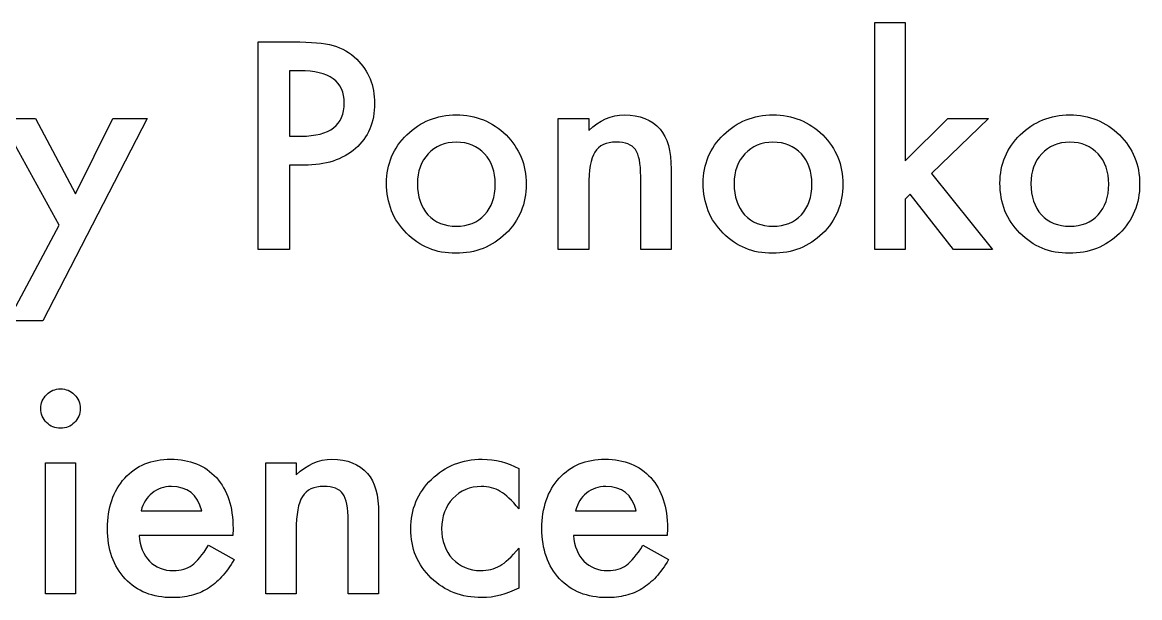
# Model space of a CAD drawing. Extents: x 6 to 931, y 6 to 506.
# Drawn here: x 790.2 to 855.2, y 291.6 to 325 of the extents above; entities that cross this region are included whole.
import ezdxf

# ---------------------------------------------------------------- set-up
doc = ezdxf.new("R2010")
doc.units = 0
doc.layers.add('MeArm1.0', color=7, linetype='CONTINUOUS')

msp = doc.modelspace()

# ---------------------------------------------------------------- linework, layer by layer
at = {"layer": 'MeArm1.0', "color": 7}
for points in [[(841.52631, 325.04434), (841.52631, 316.99747), (844.00287, 319.4584), (846.36224, 319.4584), (843.05756, 316.26309), (846.60443, 311.84903), (844.32318, 311.84903), (841.80756, 315.05997), (841.52631, 314.77872), (841.52631, 311.84903), (839.76849, 311.84903), (839.76849, 325.04434), (841.52631, 325.04434)], [(805.73724, 316.74747), (805.73724, 311.84903), (803.91693, 311.84903), (803.91693, 323.91153), (805.97943, 323.91153)], [(806.33881, 322.23184), (805.73724, 322.23184), (805.73724, 318.43497)], [(792.35443, 313.26309), (788.93256, 319.4584), (790.97162, 319.4584), (793.29974, 315.0834), (795.47162, 319.4584), (797.45599, 319.4584), (791.39349, 307.7084), (789.38568, 307.7084), (792.35443, 313.26309)], [(821.36224, 319.4584), (823.12787, 319.4584), (823.12787, 318.75528)], [(823.12787, 315.5209), (823.12787, 311.84903), (821.36224, 311.84903), (821.36224, 319.4584)], [(805.73724, 318.43497), (806.41693, 318.43497)], [(806.58099, 316.74747), (805.73724, 316.74747)], [(827.91693, 316.51309), (827.91693, 311.84903), (826.15131, 311.84903), (826.15131, 316.09903)], [(793.30756, 299.4584), (793.30756, 291.84903), (791.54974, 291.84903), (791.54974, 299.4584), (793.30756, 299.4584)], [(804.36224, 299.4584), (806.12787, 299.4584), (806.12787, 298.75528)], [(806.12787, 295.5209), (806.12787, 291.84903), (804.36224, 291.84903), (804.36224, 299.4584)], [(819.06537, 299.13028), (819.06537, 296.79434)], [(797.11205, 296.67715), (800.6433, 296.67715)], [(810.91693, 296.51309), (810.91693, 291.84903), (809.15131, 291.84903), (809.15131, 296.09903)], [(822.36205, 296.67715), (825.8933, 296.67715)], [(802.45599, 295.65372), (802.44799, 295.23965)], [(827.70599, 295.65372), (827.69799, 295.23965)], [(802.44818, 295.23965), (796.99506, 295.23965)], [(827.69818, 295.23965), (822.24506, 295.23965)], [(801.03412, 294.66934), (802.51849, 293.84122)], [(819.06537, 294.50528), (819.06537, 292.18497)], [(826.28412, 294.66934), (827.76849, 293.84122)]]:
    msp.add_lwpolyline(points, dxfattribs=at)
for points in [[(805.97943, 323.91153), (806.98984, 323.91152), (807.75286, 323.84123), (808.26849, 323.70059)], [(808.26849, 323.70059), (808.78932, 323.55996), (809.24765, 323.29433), (809.64349, 322.90372)], [(809.64349, 322.90372), (810.33619, 322.22662), (810.68255, 321.37246), (810.68256, 320.34122)], [(808.92474, 320.36465), (808.92474, 321.60944), (808.06276, 322.23183), (806.33881, 322.23184)], [(806.41693, 318.43497), (808.0888, 318.43496), (808.92474, 319.07819), (808.92474, 320.36465)], [(810.68256, 320.34122), (810.68255, 319.23704), (810.31276, 318.36204), (809.57318, 317.71622)], [(812.55756, 318.51309), (813.34401, 319.28392), (814.30234, 319.66933), (815.43256, 319.66934)], [(815.43256, 319.66934), (816.56797, 319.66933), (817.53151, 319.28131), (818.32318, 318.50528)], [(823.12787, 318.75528), (823.74245, 319.36465), (824.43516, 319.66933), (825.20599, 319.66934)], [(825.20599, 319.66934), (826.0914, 319.66933), (826.78151, 319.39069), (827.27631, 318.8334)], [(830.96381, 318.51309), (831.75026, 319.28392), (832.70859, 319.66933), (833.83881, 319.66934)], [(833.83881, 319.66934), (834.97422, 319.66933), (835.93776, 319.28131), (836.72943, 318.50528)], [(848.21381, 318.51309), (849.00026, 319.28392), (849.95859, 319.66933), (851.08881, 319.66934)], [(851.08881, 319.66934), (852.22422, 319.66933), (853.18776, 319.28131), (853.97943, 318.50528)], [(811.37787, 315.7084), (811.37787, 316.80736), (811.7711, 317.74225), (812.55756, 318.51309)], [(818.32318, 318.50528), (819.10442, 317.72923), (819.49505, 316.77611), (819.49506, 315.6459)], [(827.27631, 318.8334), (827.70338, 318.35944), (827.91692, 317.586), (827.91693, 316.51309)], [(829.78412, 315.7084), (829.78412, 316.80736), (830.17735, 317.74225), (830.96381, 318.51309)], [(836.72943, 318.50528), (837.51067, 317.72923), (837.9013, 316.77611), (837.90131, 315.6459)], [(847.03412, 315.7084), (847.03412, 316.80736), (847.42735, 317.74225), (848.21381, 318.51309)], [(853.97943, 318.50528), (854.76067, 317.72923), (855.1513, 316.77611), (855.15131, 315.6459)], [(809.57318, 317.71622), (808.83359, 317.07038), (807.8362, 316.74746), (806.58099, 316.74747)], [(815.43256, 318.08345), (814.76068, 318.08345), (814.21641, 317.85949), (813.79974, 317.41158)], [(817.08099, 317.41158), (816.66432, 317.85949), (816.11484, 318.08345), (815.43256, 318.08345)], [(824.72943, 318.09122), (824.14609, 318.09121), (823.73203, 317.8985), (823.48724, 317.51309)], [(825.83881, 317.65372), (825.63568, 317.94538), (825.26588, 318.09121), (824.72943, 318.09122)], [(826.15131, 316.09903), (826.1513, 316.84902), (826.04713, 317.36725), (825.83881, 317.65372)], [(833.83881, 318.08345), (833.16693, 318.08345), (832.62266, 317.85949), (832.20599, 317.41158)], [(835.48724, 317.41158), (835.07057, 317.85949), (834.52109, 318.08345), (833.83881, 318.08345)], [(851.08881, 318.08345), (850.41693, 318.08345), (849.87266, 317.85949), (849.45599, 317.41158)], [(852.73724, 317.41158), (852.32057, 317.85949), (851.77109, 318.08345), (851.08881, 318.08345)], [(813.79974, 317.41158), (813.38307, 316.96366), (813.17474, 316.38553), (813.17474, 315.6772)], [(817.69818, 315.63814), (817.69817, 316.37772), (817.49245, 316.96887), (817.08099, 317.41158)], [(823.48724, 317.51309), (823.24766, 317.13288), (823.12787, 316.46882), (823.12787, 315.5209)], [(832.20599, 317.41158), (831.78932, 316.96366), (831.58099, 316.38553), (831.58099, 315.6772)], [(836.10443, 315.63814), (836.10442, 316.37772), (835.8987, 316.96887), (835.48724, 317.41158)], [(849.45599, 317.41158), (849.03932, 316.96366), (848.83099, 316.38553), (848.83099, 315.6772)], [(853.35443, 315.63814), (853.35442, 316.37772), (853.1487, 316.96887), (852.73724, 317.41158)], [(812.53412, 312.80215), (811.76328, 313.57299), (811.37787, 314.54174), (811.37787, 315.7084)], [(813.17474, 315.6772), (813.17474, 314.91678), (813.37787, 314.31522), (813.78412, 313.87252)], [(817.08099, 313.8647), (817.49245, 314.30741), (817.69817, 314.89856), (817.69818, 315.63814)], [(819.49506, 315.6459), (819.49505, 314.50528), (819.10182, 313.54955), (818.31537, 312.77872)], [(830.94037, 312.80215), (830.16953, 313.57299), (829.78412, 314.54174), (829.78412, 315.7084)], [(831.58099, 315.6772), (831.58099, 314.91678), (831.78412, 314.31522), (832.19037, 313.87252)], [(835.48724, 313.8647), (835.8987, 314.30741), (836.10442, 314.89856), (836.10443, 315.63814)], [(837.90131, 315.6459), (837.9013, 314.50528), (837.50807, 313.54955), (836.72162, 312.77872)], [(848.19037, 312.80215), (847.41953, 313.57299), (847.03412, 314.54174), (847.03412, 315.7084)], [(848.83099, 315.6772), (848.83099, 314.91678), (849.03412, 314.31522), (849.44037, 313.87252)], [(852.73724, 313.8647), (853.1487, 314.30741), (853.35442, 314.89856), (853.35443, 315.63814)], [(855.15131, 315.6459), (855.1513, 314.50528), (854.75807, 313.54955), (853.97162, 312.77872)], [(813.78412, 313.87252), (814.20078, 313.4246), (814.75026, 313.20064), (815.43256, 313.20064)], [(815.43256, 313.20064), (816.12005, 313.20064), (816.66953, 313.42199), (817.08099, 313.8647)], [(832.19037, 313.87252), (832.60703, 313.4246), (833.15651, 313.20064), (833.83881, 313.20064)], [(833.83881, 313.20064), (834.5263, 313.20064), (835.07578, 313.42199), (835.48724, 313.8647)], [(849.44037, 313.87252), (849.85703, 313.4246), (850.40651, 313.20064), (851.08881, 313.20064)], [(851.08881, 313.20064), (851.7763, 313.20064), (852.32578, 313.42199), (852.73724, 313.8647)], [(815.40131, 311.63028), (814.26068, 311.63028), (813.30495, 312.0209), (812.53412, 312.80215)], [(818.31537, 312.77872), (817.5237, 312.01309), (816.55234, 311.63028), (815.40131, 311.63028)], [(833.80756, 311.63028), (832.66693, 311.63028), (831.7112, 312.0209), (830.94037, 312.80215)], [(836.72162, 312.77872), (835.92995, 312.01309), (834.95859, 311.63028), (833.80756, 311.63028)], [(851.05756, 311.63028), (849.91693, 311.63028), (848.9612, 312.0209), (848.19037, 312.80215)], [(853.97162, 312.77872), (853.17995, 312.01309), (852.20859, 311.63028), (851.05756, 311.63028)], [(791.28412, 302.62247), (791.28412, 302.92975), (791.3961, 303.19537), (791.62006, 303.41934)], [(791.62006, 303.41934), (791.84401, 303.64329), (792.11224, 303.75527), (792.42474, 303.75528)], [(792.42474, 303.75528), (792.74245, 303.75527), (793.01328, 303.64329), (793.23724, 303.41934)], [(793.23724, 303.41934), (793.4612, 303.20058), (793.57318, 302.93235), (793.57318, 302.61465)], [(791.62006, 301.80215), (791.3961, 302.0261), (791.28412, 302.29954), (791.28412, 302.62247)], [(793.57318, 302.61465), (793.57318, 302.29694), (793.4612, 302.0261), (793.23724, 301.80215)], [(792.43256, 301.46622), (792.11485, 301.46621), (791.84401, 301.57819), (791.62006, 301.80215)], [(793.23724, 301.80215), (793.01849, 301.57819), (792.75026, 301.46621), (792.43256, 301.46622)], [(796.15912, 298.56778), (796.83099, 299.30215), (797.72162, 299.66933), (798.83099, 299.66934)], [(798.83099, 299.66934), (799.95078, 299.66933), (800.8362, 299.31256), (801.48724, 298.59903)], [(806.12787, 298.75528), (806.74245, 299.36465), (807.43516, 299.66933), (808.20599, 299.66934)], [(808.20599, 299.66934), (809.0914, 299.66933), (809.78151, 299.39069), (810.27631, 298.8334)], [(813.98724, 298.49747), (814.78932, 299.27871), (815.7737, 299.66933), (816.94037, 299.66934)], [(816.94037, 299.66934), (817.69036, 299.66933), (818.3987, 299.48965), (819.06537, 299.13028)], [(821.40912, 298.56778), (822.08099, 299.30215), (822.97162, 299.66933), (824.08099, 299.66934)], [(824.08099, 299.66934), (825.20078, 299.66933), (826.0862, 299.31256), (826.73724, 298.59903)], [(810.27631, 298.8334), (810.70338, 298.35944), (810.91692, 297.586), (810.91693, 296.51309)], [(795.15912, 295.6459), (795.15912, 296.84902), (795.49245, 297.82298), (796.15912, 298.56778)], [(798.86987, 298.0834), (798.65632, 298.0834), (798.4558, 298.0495), (798.2683, 297.98184)], [(800.6433, 296.67715), (800.39851, 297.61465), (799.80736, 298.0834), (798.86987, 298.0834)], [(801.48724, 298.59903), (802.13307, 297.89069), (802.45599, 296.90892), (802.45599, 295.65372)], [(807.72943, 298.09122), (807.14609, 298.09121), (806.73203, 297.8985), (806.48724, 297.51309)], [(808.83881, 297.65372), (808.63568, 297.94538), (808.26588, 298.09121), (807.72943, 298.09122)], [(812.78412, 295.62247), (812.78412, 296.75788), (813.18516, 297.71621), (813.98724, 298.49747)], [(816.88568, 298.0834), (816.22422, 298.0834), (815.67474, 297.85163), (815.23724, 297.38809)], [(817.98724, 297.80215), (817.67474, 297.98965), (817.30755, 298.0834), (816.88568, 298.0834)], [(820.40912, 295.6459), (820.40912, 296.84902), (820.74245, 297.82298), (821.40912, 298.56778)], [(824.11987, 298.0834), (823.90632, 298.0834), (823.7058, 298.0495), (823.5183, 297.98184)], [(825.8933, 296.67715), (825.64851, 297.61465), (825.05736, 298.0834), (824.11987, 298.0834)], [(826.73724, 298.59903), (827.38307, 297.89069), (827.70599, 296.90892), (827.70599, 295.65372)], [(797.75268, 297.70059), (797.60163, 297.58079), (797.47143, 297.43496), (797.36205, 297.26309)], [(798.2683, 297.98184), (798.0808, 297.91934), (797.90893, 297.82559), (797.75268, 297.70059)], [(806.48724, 297.51309), (806.24766, 297.13288), (806.12787, 296.46882), (806.12787, 295.5209)], [(809.15131, 296.09903), (809.1513, 296.84902), (809.04713, 297.36725), (808.83881, 297.65372)], [(819.06537, 296.79434), (818.66432, 297.28392), (818.30495, 297.61986), (817.98724, 297.80215)], [(823.00268, 297.70059), (822.85163, 297.58079), (822.72143, 297.43496), (822.61205, 297.26309)], [(823.5183, 297.98184), (823.3308, 297.91934), (823.15893, 297.82559), (823.00268, 297.70059)], [(797.36205, 297.26309), (797.25268, 297.09121), (797.16934, 296.8959), (797.11205, 296.67715)], [(815.23724, 297.38809), (814.79974, 296.92455), (814.58099, 296.34382), (814.58099, 295.6459)], [(822.61205, 297.26309), (822.50268, 297.09121), (822.41934, 296.8959), (822.36205, 296.67715)], [(796.19037, 292.72403), (795.50287, 293.4584), (795.15912, 294.43236), (795.15912, 295.6459)], [(813.97162, 292.7709), (813.17995, 293.53653), (812.78412, 294.48705), (812.78412, 295.62247)], [(814.58099, 295.6459), (814.58099, 294.93236), (814.79193, 294.34642), (815.21381, 293.88809)], [(821.44037, 292.72403), (820.75287, 293.4584), (820.40912, 294.43236), (820.40912, 295.6459)], [(796.99506, 295.23965), (797.04196, 294.61465), (797.24505, 294.11726), (797.60443, 293.74747)], [(822.24506, 295.23965), (822.29196, 294.61465), (822.49505, 294.11726), (822.85443, 293.74747)], [(800.07318, 293.51309), (800.35443, 293.72142), (800.67474, 294.10684), (801.03412, 294.66934)], [(817.96381, 293.47403), (818.2763, 293.65111), (818.64349, 293.99486), (819.06537, 294.50528)], [(825.32318, 293.51309), (825.60443, 293.72142), (825.92474, 294.10684), (826.28412, 294.66934)], [(797.60443, 293.74747), (797.9638, 293.38288), (798.42474, 293.20059), (798.98724, 293.20059)], [(802.51849, 293.84122), (802.28932, 293.45059), (802.04713, 293.11465), (801.79193, 292.8334)], [(815.21381, 293.88809), (815.64089, 293.42976), (816.18516, 293.20059), (816.84662, 293.20059)], [(822.85443, 293.74747), (823.2138, 293.38288), (823.67474, 293.20059), (824.23724, 293.20059)], [(827.76849, 293.84122), (827.53932, 293.45059), (827.29713, 293.11465), (827.04193, 292.8334)], [(798.98724, 293.20059), (799.42474, 293.20059), (799.78672, 293.30476), (800.07318, 293.51309)], [(816.84662, 293.20059), (817.26849, 293.20059), (817.64088, 293.29179), (817.96381, 293.47403)], [(824.23724, 293.20059), (824.67474, 293.20059), (825.03672, 293.30476), (825.32318, 293.51309)], [(798.92474, 291.63028), (797.78932, 291.63028), (796.87787, 291.99486), (796.19037, 292.72403)], [(801.79193, 292.8334), (801.53672, 292.55736), (801.26328, 292.3282), (800.97162, 292.1459)], [(816.92474, 291.63028), (815.74766, 291.63028), (814.76328, 292.01049), (813.97162, 292.7709)], [(824.17474, 291.63028), (823.03932, 291.63028), (822.12787, 291.99486), (821.44037, 292.72403)], [(827.04193, 292.8334), (826.78672, 292.55736), (826.51328, 292.3282), (826.22162, 292.1459)], [(800.02631, 291.75528), (799.68776, 291.67198), (799.32057, 291.63028), (798.92474, 291.63028)], [(800.97162, 292.1459), (800.67995, 291.96882), (800.36484, 291.83861), (800.02631, 291.75528)], [(819.06537, 292.18497), (818.35182, 291.81518), (817.63828, 291.63028), (816.92474, 291.63028)], [(825.27631, 291.75528), (824.93776, 291.67198), (824.57057, 291.63028), (824.17474, 291.63028)], [(826.22162, 292.1459), (825.92995, 291.96882), (825.61484, 291.83861), (825.27631, 291.75528)]]:
    msp.add_open_spline(points, degree=3, dxfattribs=at)

doc.saveas('drawing.dxf')
